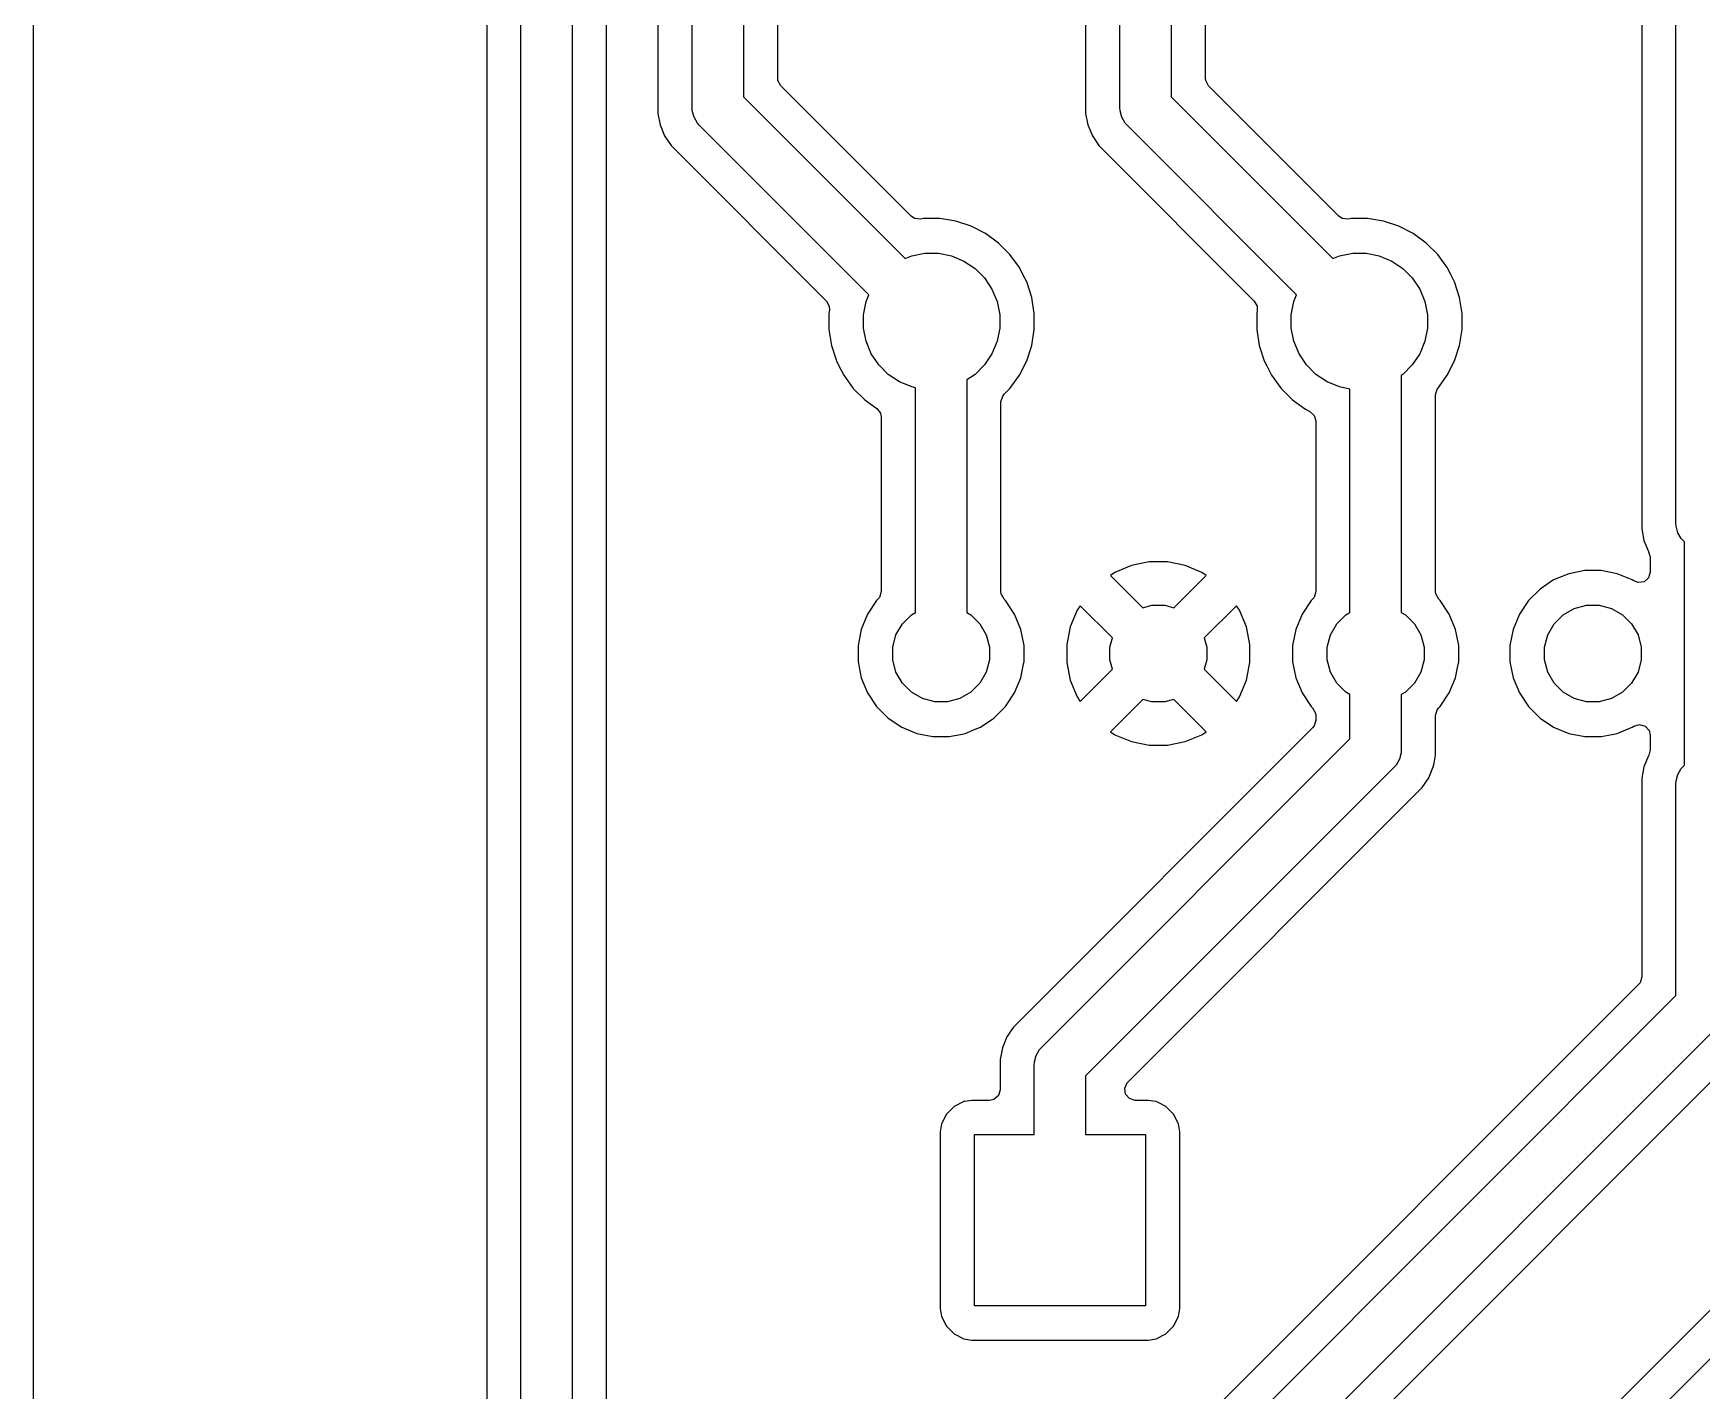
# Model space of a CAD drawing. Header units: inches. Extents: x 5.14 to 6.67, y -5.12 to -2.8.
# Drawn here: x 5.138 to 5.906, y -4.114 to -3.49 of the extents above; entities that cross this region are included whole.
import ezdxf

# ---------------------------------------------------------------- set-up
doc = ezdxf.new("R2010")
doc.units = ezdxf.units.IN
doc.header["$MEASUREMENT"] = 0
doc.layers.add('B.Cu', color=153, linetype='CONTINUOUS', true_color=0x4d7fc4)

msp = doc.modelspace()

# ---------------------------------------------------------------- linework, layer by layer
at = {"layer": 'B.Cu', "linetype": 'CONTINUOUS'}
for p, q in [((5.62203, -3.02878), (5.62203, -3.52091)), ((5.6378, -3.52362), (5.6378, -3.0315)), ((5.66142, -3.03639), (5.66142, -3.51873)), ((5.8937, -3.71472), (5.8937, -3.25292)), ((5.87793, -3.26148), (5.87793, -3.71744)), ((5.13781, -4.66411), (5.13781, -3.32949)), ((5.42518, -3.38311), (5.42518, -3.52091)), ((5.44094, -3.52362), (5.44094, -3.38583)), ((5.46457, -3.39072), (5.46457, -3.51873)), ((5.40159, -3.52634), (5.40159, -3.42248)), ((5.48033, -3.51018), (5.48033, -3.42117)), ((5.67719, -3.51018), (5.67719, -3.42117)), ((5.3622, -4.42913), (5.3622, -3.43009)), ((5.38583, -3.4252), (5.38583, -4.42424)), ((5.34644, -3.43864), (5.34644, -4.42642)), ((5.48045, -3.51121), (5.48033, -3.51018)), ((5.48176, -3.51363), (5.48045, -3.51121)), ((5.54178, -3.57365), (5.48176, -3.51363)), ((5.6773, -3.51121), (5.67719, -3.51018)), ((5.67861, -3.51363), (5.6773, -3.51121)), ((5.73863, -3.57365), (5.67861, -3.51363)), ((5.42518, -3.52091), (5.42518, -3.52634)), ((5.44105, -3.52516), (5.44094, -3.52362)), ((5.46457, -3.51873), (5.539, -3.59316)), ((5.62203, -3.52091), (5.62203, -3.52634)), ((5.6379, -3.52516), (5.6378, -3.52362)), ((5.66142, -3.51873), (5.73585, -3.59316)), ((5.40159, -4.41569), (5.40159, -3.52634)), ((5.42518, -3.52634), (5.42518, -3.52634)), ((5.42518, -3.52634), (5.42518, -3.52634)), ((5.42518, -3.52634), (5.42624, -3.53167)), ((5.44184, -3.52814), (5.44105, -3.52516)), ((5.44339, -3.53081), (5.44184, -3.52814)), ((5.4444, -3.53197), (5.44339, -3.53081)), ((5.62203, -3.52634), (5.62203, -3.52634)), ((5.62203, -3.52634), (5.62203, -3.52634)), ((5.62203, -3.52634), (5.62309, -3.53167)), ((5.63869, -3.52814), (5.6379, -3.52516)), ((5.64024, -3.53081), (5.63869, -3.52814)), ((5.64125, -3.53197), (5.64024, -3.53081)), ((5.42624, -3.53167), (5.42624, -3.53167)), ((5.42624, -3.53167), (5.42832, -3.53669)), ((5.42832, -3.53669), (5.43133, -3.5412)), ((5.5223, -3.60987), (5.4444, -3.53197)), ((5.62309, -3.53167), (5.62309, -3.53167)), ((5.62309, -3.53167), (5.62517, -3.53669)), ((5.62517, -3.53669), (5.62818, -3.5412)), ((5.71915, -3.60987), (5.64125, -3.53197)), ((5.43133, -3.5412), (5.43133, -3.5412)), ((5.43133, -3.5412), (5.50278, -3.61265)), ((5.62818, -3.5412), (5.62818, -3.5412)), ((5.62818, -3.5412), (5.69963, -3.61265)), ((5.54327, -3.57466), (5.54178, -3.57365)), ((5.546, -3.57502), (5.54327, -3.57466)), ((5.54746, -3.57478), (5.546, -3.57502)), ((5.5549, -3.57478), (5.54746, -3.57478)), ((5.54746, -3.57478), (5.54746, -3.57478)), ((5.56225, -3.57595), (5.5549, -3.57478)), ((5.5549, -3.57478), (5.5549, -3.57478)), ((5.56932, -3.57825), (5.56225, -3.57595)), ((5.74012, -3.57466), (5.73863, -3.57365)), ((5.74285, -3.57502), (5.74012, -3.57466)), ((5.74431, -3.57478), (5.74285, -3.57502)), ((5.75175, -3.57478), (5.74431, -3.57478)), ((5.74431, -3.57478), (5.74431, -3.57478)), ((5.7591, -3.57595), (5.75175, -3.57478)), ((5.75175, -3.57478), (5.75175, -3.57478)), ((5.76617, -3.57825), (5.7591, -3.57595)), ((5.57594, -3.58162), (5.56932, -3.57825)), ((5.57595, -3.58162), (5.57594, -3.58162)), ((5.58197, -3.586), (5.57595, -3.58162)), ((5.77279, -3.58162), (5.76617, -3.57825)), ((5.7728, -3.58162), (5.77279, -3.58162)), ((5.77882, -3.586), (5.7728, -3.58162)), ((5.539, -3.59316), (5.54204, -3.59191)), ((5.54204, -3.59191), (5.54809, -3.5907)), ((5.54809, -3.5907), (5.55427, -3.5907)), ((5.55427, -3.5907), (5.56032, -3.59191)), ((5.56032, -3.59191), (5.56603, -3.59427)), ((5.58723, -3.59126), (5.58197, -3.586)), ((5.5916, -3.59728), (5.58723, -3.59126)), ((5.73585, -3.59316), (5.73889, -3.59191)), ((5.73889, -3.59191), (5.74494, -3.5907)), ((5.74494, -3.5907), (5.75112, -3.5907)), ((5.75112, -3.5907), (5.75717, -3.59191)), ((5.75717, -3.59191), (5.76288, -3.59427)), ((5.78408, -3.59126), (5.77882, -3.586)), ((5.78846, -3.59728), (5.78408, -3.59126)), ((5.56603, -3.59427), (5.57116, -3.5977)), ((5.57116, -3.5977), (5.57553, -3.60207)), ((5.5932, -3.60041), (5.5916, -3.59728)), ((5.59498, -3.6039), (5.5932, -3.60041)), ((5.76288, -3.59427), (5.76801, -3.5977)), ((5.76801, -3.5977), (5.77238, -3.60207)), ((5.79005, -3.60041), (5.78846, -3.59728)), ((5.79183, -3.6039), (5.79005, -3.60041)), ((5.57553, -3.60207), (5.57896, -3.6072)), ((5.57896, -3.6072), (5.58132, -3.6129)), ((5.59621, -3.6077), (5.59498, -3.6039)), ((5.59498, -3.6039), (5.59498, -3.6039)), ((5.59498, -3.6039), (5.59498, -3.6039)), ((5.59728, -3.61098), (5.59621, -3.6077)), ((5.77238, -3.60207), (5.77581, -3.6072)), ((5.77581, -3.6072), (5.77817, -3.6129)), ((5.79306, -3.6077), (5.79183, -3.6039)), ((5.79183, -3.6039), (5.79183, -3.6039)), ((5.79183, -3.6039), (5.79183, -3.6039)), ((5.79413, -3.61098), (5.79306, -3.6077)), ((5.50278, -3.61265), (5.5041, -3.61506)), ((5.5041, -3.61506), (5.50415, -3.61686)), ((5.51984, -3.61896), (5.52104, -3.6129)), ((5.52104, -3.6129), (5.5223, -3.60987)), ((5.58132, -3.6129), (5.58253, -3.61896)), ((5.59844, -3.61833), (5.59728, -3.61098)), ((5.69963, -3.61265), (5.70095, -3.61506)), ((5.70095, -3.61506), (5.701, -3.61686)), ((5.71669, -3.61896), (5.71789, -3.6129)), ((5.71789, -3.6129), (5.71915, -3.60987)), ((5.77817, -3.6129), (5.77938, -3.61896)), ((5.7953, -3.61833), (5.79413, -3.61098)), ((5.50415, -3.61686), (5.50392, -3.61833)), ((5.50392, -3.61833), (5.50392, -3.62577)), ((5.51984, -3.62513), (5.51984, -3.61896)), ((5.58253, -3.61896), (5.58253, -3.62513)), ((5.59844, -3.62577), (5.59844, -3.61833)), ((5.701, -3.61686), (5.70077, -3.61833)), ((5.70077, -3.61833), (5.70077, -3.62577)), ((5.71669, -3.62513), (5.71669, -3.61896)), ((5.77938, -3.61896), (5.77938, -3.62513)), ((5.7953, -3.62577), (5.7953, -3.61833)), ((5.50392, -3.62577), (5.50508, -3.63311)), ((5.52104, -3.63119), (5.51984, -3.62513)), ((5.5234, -3.63689), (5.52104, -3.63119)), ((5.58132, -3.63119), (5.57896, -3.63689)), ((5.58253, -3.62513), (5.58132, -3.63119)), ((5.59728, -3.63311), (5.59844, -3.62577)), ((5.70077, -3.62577), (5.70193, -3.63311)), ((5.71789, -3.63119), (5.71669, -3.62513)), ((5.72025, -3.63689), (5.71789, -3.63119)), ((5.77817, -3.63119), (5.77581, -3.63689)), ((5.77938, -3.62513), (5.77817, -3.63119)), ((5.79413, -3.63311), (5.7953, -3.62577)), ((5.50508, -3.63311), (5.50738, -3.64019)), ((5.52683, -3.64203), (5.5234, -3.63689)), ((5.57896, -3.63689), (5.57553, -3.64203)), ((5.59498, -3.64019), (5.59728, -3.63311)), ((5.70193, -3.63311), (5.70423, -3.64019)), ((5.72368, -3.64203), (5.72025, -3.63689)), ((5.77581, -3.63689), (5.77238, -3.64203)), ((5.79183, -3.64019), (5.79413, -3.63311)), ((5.50738, -3.64019), (5.50853, -3.64245)), ((5.50853, -3.64245), (5.51076, -3.64682)), ((5.5312, -3.64639), (5.52683, -3.64203)), ((5.53633, -3.64982), (5.5312, -3.64639)), ((5.57116, -3.64639), (5.56732, -3.64896)), ((5.57553, -3.64203), (5.57116, -3.64639)), ((5.5916, -3.64682), (5.59498, -3.64019)), ((5.70423, -3.64019), (5.70538, -3.64245)), ((5.70538, -3.64245), (5.70761, -3.64682)), ((5.72805, -3.64639), (5.72368, -3.64203)), ((5.73318, -3.64982), (5.72805, -3.64639)), ((5.76801, -3.64639), (5.76732, -3.64685)), ((5.77238, -3.64203), (5.76801, -3.64639)), ((5.78846, -3.64682), (5.79183, -3.64019)), ((5.51076, -3.64682), (5.51513, -3.65284)), ((5.51513, -3.65284), (5.52039, -3.6581)), ((5.54204, -3.65219), (5.53633, -3.64982)), ((5.5437, -3.65252), (5.54204, -3.65219)), ((5.5437, -3.75593), (5.5437, -3.65252)), ((5.56732, -3.64896), (5.56732, -3.75593)), ((5.58452, -3.65555), (5.58723, -3.65284)), ((5.58723, -3.65284), (5.5916, -3.64682)), ((5.70761, -3.64682), (5.71198, -3.65284)), ((5.71198, -3.65284), (5.71724, -3.6581)), ((5.73889, -3.65219), (5.73318, -3.64982)), ((5.7437, -3.65314), (5.73889, -3.65219)), ((5.7437, -3.75593), (5.7437, -3.65314)), ((5.76732, -3.64685), (5.76732, -3.75593)), ((5.78309, -3.65579), (5.78387, -3.65315)), ((5.78387, -3.65315), (5.78402, -3.65292)), ((5.78402, -3.65292), (5.78408, -3.65284)), ((5.78408, -3.65284), (5.78846, -3.64682)), ((5.78408, -3.65284), (5.78408, -3.65284)), ((5.52039, -3.6581), (5.52039, -3.6581)), ((5.52039, -3.6581), (5.52592, -3.66212)), ((5.58309, -3.659), (5.58387, -3.65636)), ((5.58309, -3.74632), (5.58309, -3.659)), ((5.58387, -3.65636), (5.58452, -3.65555)), ((5.71724, -3.6581), (5.72064, -3.66057)), ((5.72064, -3.66057), (5.72326, -3.66247)), ((5.78309, -3.74632), (5.78309, -3.65579)), ((5.52592, -3.66212), (5.5276, -3.66429)), ((5.5276, -3.66429), (5.52793, -3.66607)), ((5.52793, -3.66607), (5.52793, -3.74632)), ((5.72326, -3.66247), (5.72326, -3.66247)), ((5.72326, -3.66247), (5.72326, -3.66247)), ((5.72326, -3.66247), (5.72527, -3.66349)), ((5.72527, -3.66349), (5.72727, -3.66538)), ((5.72727, -3.66538), (5.72793, -3.66784)), ((5.72793, -3.66784), (5.72793, -3.74632)), ((5.8938, -3.71626), (5.8937, -3.71472)), ((5.87793, -3.71744), (5.87793, -3.71744)), ((5.87793, -3.71744), (5.87793, -3.71744)), ((5.87793, -3.71744), (5.87899, -3.72277)), ((5.87899, -3.72277), (5.87899, -3.72277)), ((5.87899, -3.72277), (5.88107, -3.72779)), ((5.8946, -3.71924), (5.8938, -3.71626)), ((5.89614, -3.72191), (5.8946, -3.71924)), ((5.89764, -3.72341), (5.89614, -3.72191)), ((5.88107, -3.72779), (5.88118, -3.728)), ((5.88118, -3.728), (5.88113, -3.72802)), ((5.88113, -3.72802), (5.88187, -3.73037)), ((5.88187, -3.73037), (5.88187, -3.73046)), ((5.88187, -3.73046), (5.88187, -3.73733)), ((5.89764, -3.8262), (5.89764, -3.72341)), ((5.63556, -3.73747), (5.63348, -3.73886)), ((5.64322, -3.7343), (5.63556, -3.73747)), ((5.63556, -3.73747), (5.63556, -3.73747)), ((5.65136, -3.73268), (5.64322, -3.7343)), ((5.64322, -3.7343), (5.64322, -3.7343)), ((5.65966, -3.73268), (5.65136, -3.73268)), ((5.6678, -3.7343), (5.65966, -3.73268)), ((5.67547, -3.73747), (5.6678, -3.7343)), ((5.6678, -3.7343), (5.6678, -3.7343)), ((5.67754, -3.73886), (5.67547, -3.73747)), ((5.84437, -3.73806), (5.83741, -3.74094)), ((5.85175, -3.73659), (5.84437, -3.73806)), ((5.84437, -3.73806), (5.84437, -3.73806)), ((5.85928, -3.73659), (5.85175, -3.73659)), ((5.85175, -3.73659), (5.85175, -3.73659)), ((5.86666, -3.73806), (5.85928, -3.73659)), ((5.85928, -3.73659), (5.85928, -3.73659)), ((5.87361, -3.74094), (5.86666, -3.73806)), ((5.86666, -3.73806), (5.86666, -3.73806)), ((5.88187, -3.73733), (5.8811, -3.73997)), ((5.52793, -3.74632), (5.52716, -3.74896)), ((5.5832, -3.74736), (5.58309, -3.74632)), ((5.63348, -3.73886), (5.63348, -3.73886)), ((5.63348, -3.73886), (5.64832, -3.7537)), ((5.6627, -3.7537), (5.67754, -3.73886)), ((5.67754, -3.73886), (5.67754, -3.73886)), ((5.72793, -3.74632), (5.72716, -3.74896)), ((5.7832, -3.74736), (5.78309, -3.74632)), ((5.83116, -3.74512), (5.82583, -3.75045)), ((5.83741, -3.74094), (5.83116, -3.74512)), ((5.87428, -3.74139), (5.87361, -3.74094)), ((5.87361, -3.74094), (5.87361, -3.74094)), ((5.87629, -3.74216), (5.87428, -3.74139)), ((5.87902, -3.74177), (5.87629, -3.74216)), ((5.8811, -3.73997), (5.87902, -3.74177)), ((5.52583, -3.75045), (5.52165, -3.7567)), ((5.5265, -3.74978), (5.52583, -3.75045)), ((5.52583, -3.75045), (5.52583, -3.75045)), ((5.52716, -3.74896), (5.5265, -3.74978)), ((5.58325, -3.74746), (5.5832, -3.74736)), ((5.58329, -3.7477), (5.58325, -3.74746)), ((5.58394, -3.74872), (5.58329, -3.7477)), ((5.58452, -3.74978), (5.58394, -3.74872)), ((5.58519, -3.75045), (5.58452, -3.74978)), ((5.58937, -3.7567), (5.58519, -3.75045)), ((5.61957, -3.75278), (5.61818, -3.75485)), ((5.6344, -3.76761), (5.61957, -3.75278)), ((5.61957, -3.75278), (5.61957, -3.75278)), ((5.64832, -3.7537), (5.65258, -3.75255)), ((5.65258, -3.75255), (5.65844, -3.75255)), ((5.65844, -3.75255), (5.6627, -3.7537)), ((5.69146, -3.75278), (5.67662, -3.76761)), ((5.69284, -3.75485), (5.69146, -3.75278)), ((5.72583, -3.75045), (5.72165, -3.7567)), ((5.7265, -3.74978), (5.72583, -3.75045)), ((5.72583, -3.75045), (5.72583, -3.75045)), ((5.72716, -3.74896), (5.7265, -3.74978)), ((5.78452, -3.74978), (5.7832, -3.74736)), ((5.78519, -3.75045), (5.78452, -3.74978)), ((5.78937, -3.7567), (5.78519, -3.75045)), ((5.82583, -3.75045), (5.82165, -3.7567)), ((5.84185, -3.757), (5.84692, -3.75407)), ((5.84692, -3.75407), (5.85258, -3.75255)), ((5.85258, -3.75255), (5.85844, -3.75255)), ((5.85844, -3.75255), (5.8641, -3.75407)), ((5.8641, -3.75407), (5.86917, -3.757)), ((5.52165, -3.7567), (5.51877, -3.76366)), ((5.53478, -3.76622), (5.53771, -3.76114)), ((5.53771, -3.76114), (5.54185, -3.757)), ((5.54185, -3.757), (5.5437, -3.75593)), ((5.56732, -3.75593), (5.56917, -3.757)), ((5.56917, -3.757), (5.57332, -3.76114)), ((5.57332, -3.76114), (5.57624, -3.76622)), ((5.59225, -3.76366), (5.58937, -3.7567)), ((5.61818, -3.75485), (5.615, -3.76252)), ((5.61818, -3.75485), (5.61818, -3.75485)), ((5.69602, -3.76252), (5.69284, -3.75485)), ((5.69284, -3.75485), (5.69284, -3.75485)), ((5.72165, -3.7567), (5.71877, -3.76366)), ((5.73478, -3.76622), (5.73771, -3.76114)), ((5.73771, -3.76114), (5.74185, -3.757)), ((5.74185, -3.757), (5.7437, -3.75593)), ((5.76732, -3.75593), (5.76917, -3.757)), ((5.76917, -3.757), (5.77332, -3.76114)), ((5.77332, -3.76114), (5.77624, -3.76622)), ((5.79225, -3.76366), (5.78937, -3.7567)), ((5.82165, -3.7567), (5.81877, -3.76366)), ((5.83478, -3.76622), (5.83771, -3.76114)), ((5.83771, -3.76114), (5.84185, -3.757)), ((5.86917, -3.757), (5.87332, -3.76114)), ((5.87332, -3.76114), (5.87624, -3.76622)), ((5.51877, -3.76366), (5.5173, -3.77104)), ((5.51877, -3.76366), (5.51877, -3.76366)), ((5.53326, -3.77187), (5.53478, -3.76622)), ((5.57624, -3.76622), (5.57776, -3.77187)), ((5.59372, -3.77104), (5.59225, -3.76366)), ((5.59225, -3.76366), (5.59225, -3.76366)), ((5.59225, -3.76366), (5.59225, -3.76366)), ((5.59225, -3.76366), (5.59225, -3.76366)), ((5.615, -3.76252), (5.61339, -3.77065)), ((5.615, -3.76252), (5.615, -3.76252)), ((5.63326, -3.77187), (5.6344, -3.76761)), ((5.67662, -3.76761), (5.67776, -3.77187)), ((5.69764, -3.77065), (5.69602, -3.76252)), ((5.69602, -3.76252), (5.69602, -3.76252)), ((5.71877, -3.76366), (5.7173, -3.77104)), ((5.71877, -3.76366), (5.71877, -3.76366)), ((5.73326, -3.77187), (5.73478, -3.76622)), ((5.77624, -3.76622), (5.77776, -3.77187)), ((5.79372, -3.77104), (5.79225, -3.76366)), ((5.79225, -3.76366), (5.79225, -3.76366)), ((5.79225, -3.76366), (5.79225, -3.76366)), ((5.79225, -3.76366), (5.79225, -3.76366)), ((5.81877, -3.76366), (5.8173, -3.77104)), ((5.81877, -3.76366), (5.81877, -3.76366)), ((5.83326, -3.77187), (5.83478, -3.76622)), ((5.87624, -3.76622), (5.87776, -3.77187)), ((5.5173, -3.77104), (5.5173, -3.77104)), ((5.5173, -3.77104), (5.5173, -3.77857)), ((5.53326, -3.77773), (5.53326, -3.77187)), ((5.57776, -3.77187), (5.57776, -3.77773)), ((5.59372, -3.77857), (5.59372, -3.77104)), ((5.61339, -3.77065), (5.61339, -3.77895)), ((5.63326, -3.77773), (5.63326, -3.77187)), ((5.67776, -3.77187), (5.67776, -3.77773)), ((5.69764, -3.77895), (5.69764, -3.77065)), ((5.7173, -3.77104), (5.7173, -3.77104)), ((5.7173, -3.77104), (5.7173, -3.77857)), ((5.73326, -3.77773), (5.73326, -3.77187)), ((5.77776, -3.77187), (5.77776, -3.77773)), ((5.79372, -3.77857), (5.79372, -3.77104)), ((5.8173, -3.77104), (5.8173, -3.77104)), ((5.8173, -3.77104), (5.8173, -3.77857)), ((5.83326, -3.77773), (5.83326, -3.77187)), ((5.87776, -3.77187), (5.87776, -3.77773)), ((5.5173, -3.77857), (5.5173, -3.77857)), ((5.5173, -3.77857), (5.5173, -3.77857)), ((5.5173, -3.77857), (5.51877, -3.78595)), ((5.53478, -3.78339), (5.53326, -3.77773)), ((5.53771, -3.78846), (5.53478, -3.78339)), ((5.57624, -3.78339), (5.57332, -3.78846)), ((5.57776, -3.77773), (5.57624, -3.78339)), ((5.59225, -3.78595), (5.5932, -3.78119)), ((5.5932, -3.78119), (5.59364, -3.77895)), ((5.59364, -3.77895), (5.59372, -3.77857)), ((5.61339, -3.77895), (5.61339, -3.77895)), ((5.61339, -3.77895), (5.615, -3.78709)), ((5.61957, -3.79683), (5.6344, -3.78199)), ((5.6344, -3.78199), (5.63326, -3.77773)), ((5.67776, -3.77773), (5.67662, -3.78199)), ((5.67662, -3.78199), (5.69146, -3.79683)), ((5.69602, -3.78709), (5.69764, -3.77895)), ((5.7173, -3.77857), (5.7173, -3.77857)), ((5.7173, -3.77857), (5.7173, -3.77857)), ((5.7173, -3.77857), (5.71877, -3.78595)), ((5.73478, -3.78339), (5.73326, -3.77773)), ((5.73771, -3.78846), (5.73478, -3.78339)), ((5.77624, -3.78339), (5.77332, -3.78846)), ((5.77776, -3.77773), (5.77624, -3.78339)), ((5.79225, -3.78595), (5.7932, -3.78119)), ((5.7932, -3.78119), (5.79372, -3.77857)), ((5.8173, -3.77857), (5.8173, -3.77857)), ((5.8173, -3.77857), (5.8173, -3.77857)), ((5.8173, -3.77857), (5.81877, -3.78595)), ((5.83478, -3.78339), (5.83326, -3.77773)), ((5.83771, -3.78846), (5.83478, -3.78339)), ((5.87624, -3.78339), (5.87332, -3.78846)), ((5.87776, -3.77773), (5.87624, -3.78339)), ((5.51877, -3.78595), (5.51877, -3.78595)), ((5.51877, -3.78595), (5.52165, -3.7929)), ((5.54185, -3.79261), (5.53771, -3.78846)), ((5.57332, -3.78846), (5.56917, -3.79261)), ((5.58937, -3.7929), (5.59225, -3.78595)), ((5.615, -3.78709), (5.615, -3.78709)), ((5.615, -3.78709), (5.61818, -3.79476)), ((5.69284, -3.79476), (5.69602, -3.78709)), ((5.69602, -3.78709), (5.69602, -3.78709)), ((5.71877, -3.78595), (5.71877, -3.78595)), ((5.71877, -3.78595), (5.72165, -3.7929)), ((5.74185, -3.79261), (5.73771, -3.78846)), ((5.77332, -3.78846), (5.76917, -3.79261)), ((5.78937, -3.7929), (5.79225, -3.78595)), ((5.81877, -3.78595), (5.81877, -3.78595)), ((5.81877, -3.78595), (5.82165, -3.7929)), ((5.84185, -3.79261), (5.83771, -3.78846)), ((5.87332, -3.78846), (5.86917, -3.79261)), ((5.52165, -3.7929), (5.52583, -3.79916)), ((5.52583, -3.79916), (5.53116, -3.80448)), ((5.54692, -3.79554), (5.54185, -3.79261)), ((5.55258, -3.79705), (5.54692, -3.79554)), ((5.55844, -3.79705), (5.55258, -3.79705)), ((5.5641, -3.79554), (5.55844, -3.79705)), ((5.56917, -3.79261), (5.5641, -3.79554)), ((5.57987, -3.80448), (5.58519, -3.79916)), ((5.58519, -3.79916), (5.58937, -3.7929)), ((5.61818, -3.79476), (5.61957, -3.79683)), ((5.64832, -3.79591), (5.63348, -3.81075)), ((5.65258, -3.79705), (5.64832, -3.79591)), ((5.65844, -3.79705), (5.65258, -3.79705)), ((5.6627, -3.79591), (5.65844, -3.79705)), ((5.67754, -3.81075), (5.6627, -3.79591)), ((5.69146, -3.79683), (5.69284, -3.79476)), ((5.72165, -3.7929), (5.72583, -3.79916)), ((5.72583, -3.79916), (5.7265, -3.79983)), ((5.7265, -3.79983), (5.72782, -3.80224)), ((5.7437, -3.79367), (5.74185, -3.79261)), ((5.7437, -3.81401), (5.7437, -3.79367)), ((5.76917, -3.79261), (5.76732, -3.79367)), ((5.76732, -3.79367), (5.76732, -3.8189)), ((5.78387, -3.80064), (5.78452, -3.79983)), ((5.78452, -3.79983), (5.78519, -3.79916)), ((5.78519, -3.79916), (5.78937, -3.7929)), ((5.78519, -3.79916), (5.78519, -3.79916)), ((5.82165, -3.7929), (5.82583, -3.79916)), ((5.82583, -3.79916), (5.83116, -3.80448)), ((5.84692, -3.79554), (5.84185, -3.79261)), ((5.85258, -3.79705), (5.84692, -3.79554)), ((5.85844, -3.79705), (5.85258, -3.79705)), ((5.8641, -3.79554), (5.85844, -3.79705)), ((5.86917, -3.79261), (5.8641, -3.79554)), ((5.53116, -3.80448), (5.53741, -3.80866)), ((5.57361, -3.80866), (5.57987, -3.80448)), ((5.72793, -3.80545), (5.72716, -3.80809)), ((5.72782, -3.80224), (5.72793, -3.80328)), ((5.72793, -3.80328), (5.72793, -3.80545)), ((5.78309, -3.80328), (5.78387, -3.80064)), ((5.78309, -3.82161), (5.78309, -3.80328)), ((5.83116, -3.80448), (5.83741, -3.80866)), ((5.87428, -3.80822), (5.8769, -3.8074)), ((5.8769, -3.8074), (5.87955, -3.80812)), ((5.53741, -3.80866), (5.54437, -3.81154)), ((5.54437, -3.81154), (5.54437, -3.81154)), ((5.54437, -3.81154), (5.54437, -3.81154)), ((5.54437, -3.81154), (5.54437, -3.81154)), ((5.54437, -3.81154), (5.55175, -3.81301)), ((5.55175, -3.81301), (5.55175, -3.81301)), ((5.55175, -3.81301), (5.55928, -3.81301)), ((5.55928, -3.81301), (5.5644, -3.81199)), ((5.5644, -3.81199), (5.56666, -3.81154)), ((5.56666, -3.81154), (5.57128, -3.80963)), ((5.57128, -3.80963), (5.57361, -3.80866)), ((5.57361, -3.80866), (5.57361, -3.80866)), ((5.57361, -3.80866), (5.57361, -3.80866)), ((5.7265, -3.8089), (5.58881, -3.94659)), ((5.60188, -3.95582), (5.7437, -3.81401)), ((5.63348, -3.81075), (5.63556, -3.81213)), ((5.63556, -3.81213), (5.63556, -3.81213)), ((5.63556, -3.81213), (5.64322, -3.81531)), ((5.64322, -3.81531), (5.64322, -3.81531)), ((5.64322, -3.81531), (5.65136, -3.81693)), ((5.65966, -3.81693), (5.6678, -3.81531)), ((5.6678, -3.81531), (5.67547, -3.81213)), ((5.6678, -3.81531), (5.6678, -3.81531)), ((5.67547, -3.81213), (5.67754, -3.81075)), ((5.72716, -3.80809), (5.7265, -3.8089)), ((5.83741, -3.80866), (5.84437, -3.81154)), ((5.84437, -3.81154), (5.84437, -3.81154)), ((5.84437, -3.81154), (5.84437, -3.81154)), ((5.84437, -3.81154), (5.84437, -3.81154)), ((5.84437, -3.81154), (5.85175, -3.81301)), ((5.85175, -3.81301), (5.85175, -3.81301)), ((5.85175, -3.81301), (5.85928, -3.81301)), ((5.85928, -3.81301), (5.8644, -3.81199)), ((5.8644, -3.81199), (5.86666, -3.81154)), ((5.86666, -3.81154), (5.87355, -3.80869)), ((5.87355, -3.80869), (5.87361, -3.80866)), ((5.87361, -3.80866), (5.87428, -3.80822)), ((5.87361, -3.80866), (5.87361, -3.80866)), ((5.87361, -3.80866), (5.87361, -3.80866)), ((5.87955, -3.80812), (5.88139, -3.81017)), ((5.88139, -3.81017), (5.88187, -3.81228)), ((5.88187, -3.81228), (5.88187, -3.81914)), ((5.65136, -3.81693), (5.65966, -3.81693)), ((5.76722, -3.82044), (5.76642, -3.82342)), ((5.76732, -3.8189), (5.76722, -3.82044)), ((5.78238, -3.8252), (5.78309, -3.82161)), ((5.88107, -3.82182), (5.87899, -3.82684)), ((5.8811, -3.82178), (5.88107, -3.82182)), ((5.88107, -3.82182), (5.88107, -3.82182)), ((5.88118, -3.82161), (5.8811, -3.82177)), ((5.8811, -3.82177), (5.8811, -3.82178)), ((5.88187, -3.81914), (5.88115, -3.82159)), ((5.88115, -3.82159), (5.88118, -3.82161)), ((5.76386, -3.82725), (5.62205, -3.96907)), ((5.76488, -3.82609), (5.76386, -3.82725)), ((5.76642, -3.82342), (5.76488, -3.82609)), ((5.77995, -3.83196), (5.78203, -3.82694)), ((5.78203, -3.82694), (5.78238, -3.8252)), ((5.87899, -3.82684), (5.87793, -3.83217)), ((5.87899, -3.82684), (5.87899, -3.82684)), ((5.8938, -3.83334), (5.8946, -3.83036)), ((5.8946, -3.83036), (5.89614, -3.82769)), ((5.89614, -3.82769), (5.89764, -3.8262)), ((5.64145, -3.97196), (5.77693, -3.83648)), ((5.77693, -3.83648), (5.77995, -3.83196)), ((5.77693, -3.83648), (5.77693, -3.83648)), ((5.87793, -3.83217), (5.87793, -3.92356)), ((5.8937, -3.83488), (5.8938, -3.83334)), ((5.8937, -3.93212), (5.8937, -3.83488)), ((5.8765, -3.92701), (5.53409, -4.26943)), ((5.87716, -3.9262), (5.8765, -3.92701)), ((5.87793, -3.92356), (5.87716, -3.9262)), ((5.54716, -4.27866), (5.8937, -3.93212)), ((5.91386, -3.94536), (5.56732, -4.2919)), ((5.5858, -3.95111), (5.58372, -3.95613)), ((5.58649, -3.95007), (5.5858, -3.95111)), ((5.5858, -3.95111), (5.5858, -3.95111)), ((5.58765, -3.94834), (5.58649, -3.95007)), ((5.58881, -3.94659), (5.58765, -3.94834)), ((5.58881, -3.94659), (5.58881, -3.94659)), ((5.58372, -3.95613), (5.58266, -3.96146)), ((5.58372, -3.95613), (5.58372, -3.95613)), ((5.58452, -4.297), (5.92693, -3.95459)), ((5.59853, -3.96263), (5.59932, -3.95965)), ((5.59932, -3.95965), (5.60087, -3.95698)), ((5.60087, -3.95698), (5.60188, -3.95582)), ((5.58266, -3.96146), (5.58266, -3.97541)), ((5.59843, -3.96417), (5.59853, -3.96263)), ((5.59843, -3.99606), (5.59843, -3.96417)), ((5.58266, -3.97541), (5.58188, -3.97805)), ((5.62205, -3.96907), (5.62205, -3.99606)), ((5.64007, -3.97472), (5.64121, -3.97222)), ((5.64046, -3.97744), (5.64007, -3.97472)), ((5.64121, -3.97222), (5.64145, -3.97196)), ((5.56148, -3.98315), (5.55795, -3.98668)), ((5.56593, -3.98088), (5.56148, -3.98315)), ((5.56148, -3.98315), (5.56148, -3.98315)), ((5.56148, -3.98315), (5.56148, -3.98315)), ((5.56644, -3.9808), (5.56593, -3.98088)), ((5.56963, -3.9803), (5.56644, -3.9808)), ((5.57778, -3.9803), (5.56963, -3.9803)), ((5.5798, -3.97985), (5.57778, -3.9803)), ((5.58188, -3.97805), (5.5798, -3.97985)), ((5.64226, -3.97952), (5.64046, -3.97744)), ((5.6449, -3.9803), (5.64226, -3.97952)), ((5.65085, -3.9803), (5.6449, -3.9803)), ((5.65454, -3.98088), (5.65085, -3.9803)), ((5.65085, -3.9803), (5.65085, -3.9803)), ((5.65597, -3.98161), (5.65454, -3.98088)), ((5.65899, -3.98315), (5.65597, -3.98161)), ((5.66252, -3.98668), (5.65899, -3.98315)), ((5.65899, -3.98315), (5.65899, -3.98315)), ((5.65899, -3.98315), (5.65899, -3.98315)), ((5.55568, -3.99113), (5.5551, -3.99482)), ((5.55795, -3.98668), (5.55568, -3.99113)), ((5.55795, -3.98668), (5.55795, -3.98668)), ((5.66479, -3.99113), (5.66252, -3.98668)), ((5.66252, -3.98668), (5.66252, -3.98668)), ((5.66252, -3.98668), (5.66252, -3.98668)), ((5.66537, -3.99482), (5.66479, -3.99113)), ((5.5551, -3.99482), (5.5551, -4.07604)), ((5.57087, -4.0748), (5.57087, -3.99606)), ((5.57087, -3.99606), (5.59843, -3.99606)), ((5.62205, -3.99606), (5.64961, -3.99606)), ((5.64961, -3.99606), (5.64961, -4.0748)), ((5.66537, -4.07604), (5.66537, -3.99482)), ((5.97493, -4.01127), (5.73409, -4.2521)), ((5.74716, -4.26133), (5.99213, -4.01637)), ((5.5551, -4.07604), (5.55552, -4.07873)), ((5.64961, -4.0748), (5.57087, -4.0748)), ((5.66479, -4.07974), (5.66537, -4.07604)), ((5.66537, -4.07604), (5.66537, -4.07604)), ((5.55552, -4.07873), (5.55568, -4.07974)), ((5.55568, -4.07974), (5.55795, -4.08419)), ((5.55795, -4.08419), (5.55795, -4.08419)), ((5.55795, -4.08419), (5.55795, -4.08419)), ((5.55795, -4.08419), (5.56148, -4.08772)), ((5.65899, -4.08772), (5.66252, -4.08419)), ((5.66252, -4.08419), (5.66479, -4.07974)), ((5.66479, -4.07974), (5.66479, -4.07974)), ((5.66479, -4.07974), (5.66479, -4.07974)), ((5.56148, -4.08772), (5.56148, -4.08772)), ((5.56148, -4.08772), (5.56148, -4.08772)), ((5.56148, -4.08772), (5.56593, -4.08999)), ((5.56593, -4.08999), (5.56593, -4.08999)), ((5.56593, -4.08999), (5.56963, -4.09057)), ((5.56963, -4.09057), (5.56963, -4.09057)), ((5.56963, -4.09057), (5.65085, -4.09057)), ((5.65085, -4.09057), (5.65454, -4.08999)), ((5.65454, -4.08999), (5.65899, -4.08772))]:
    msp.add_line(p, q, dxfattribs=at)

doc.saveas('drawing.dxf')
